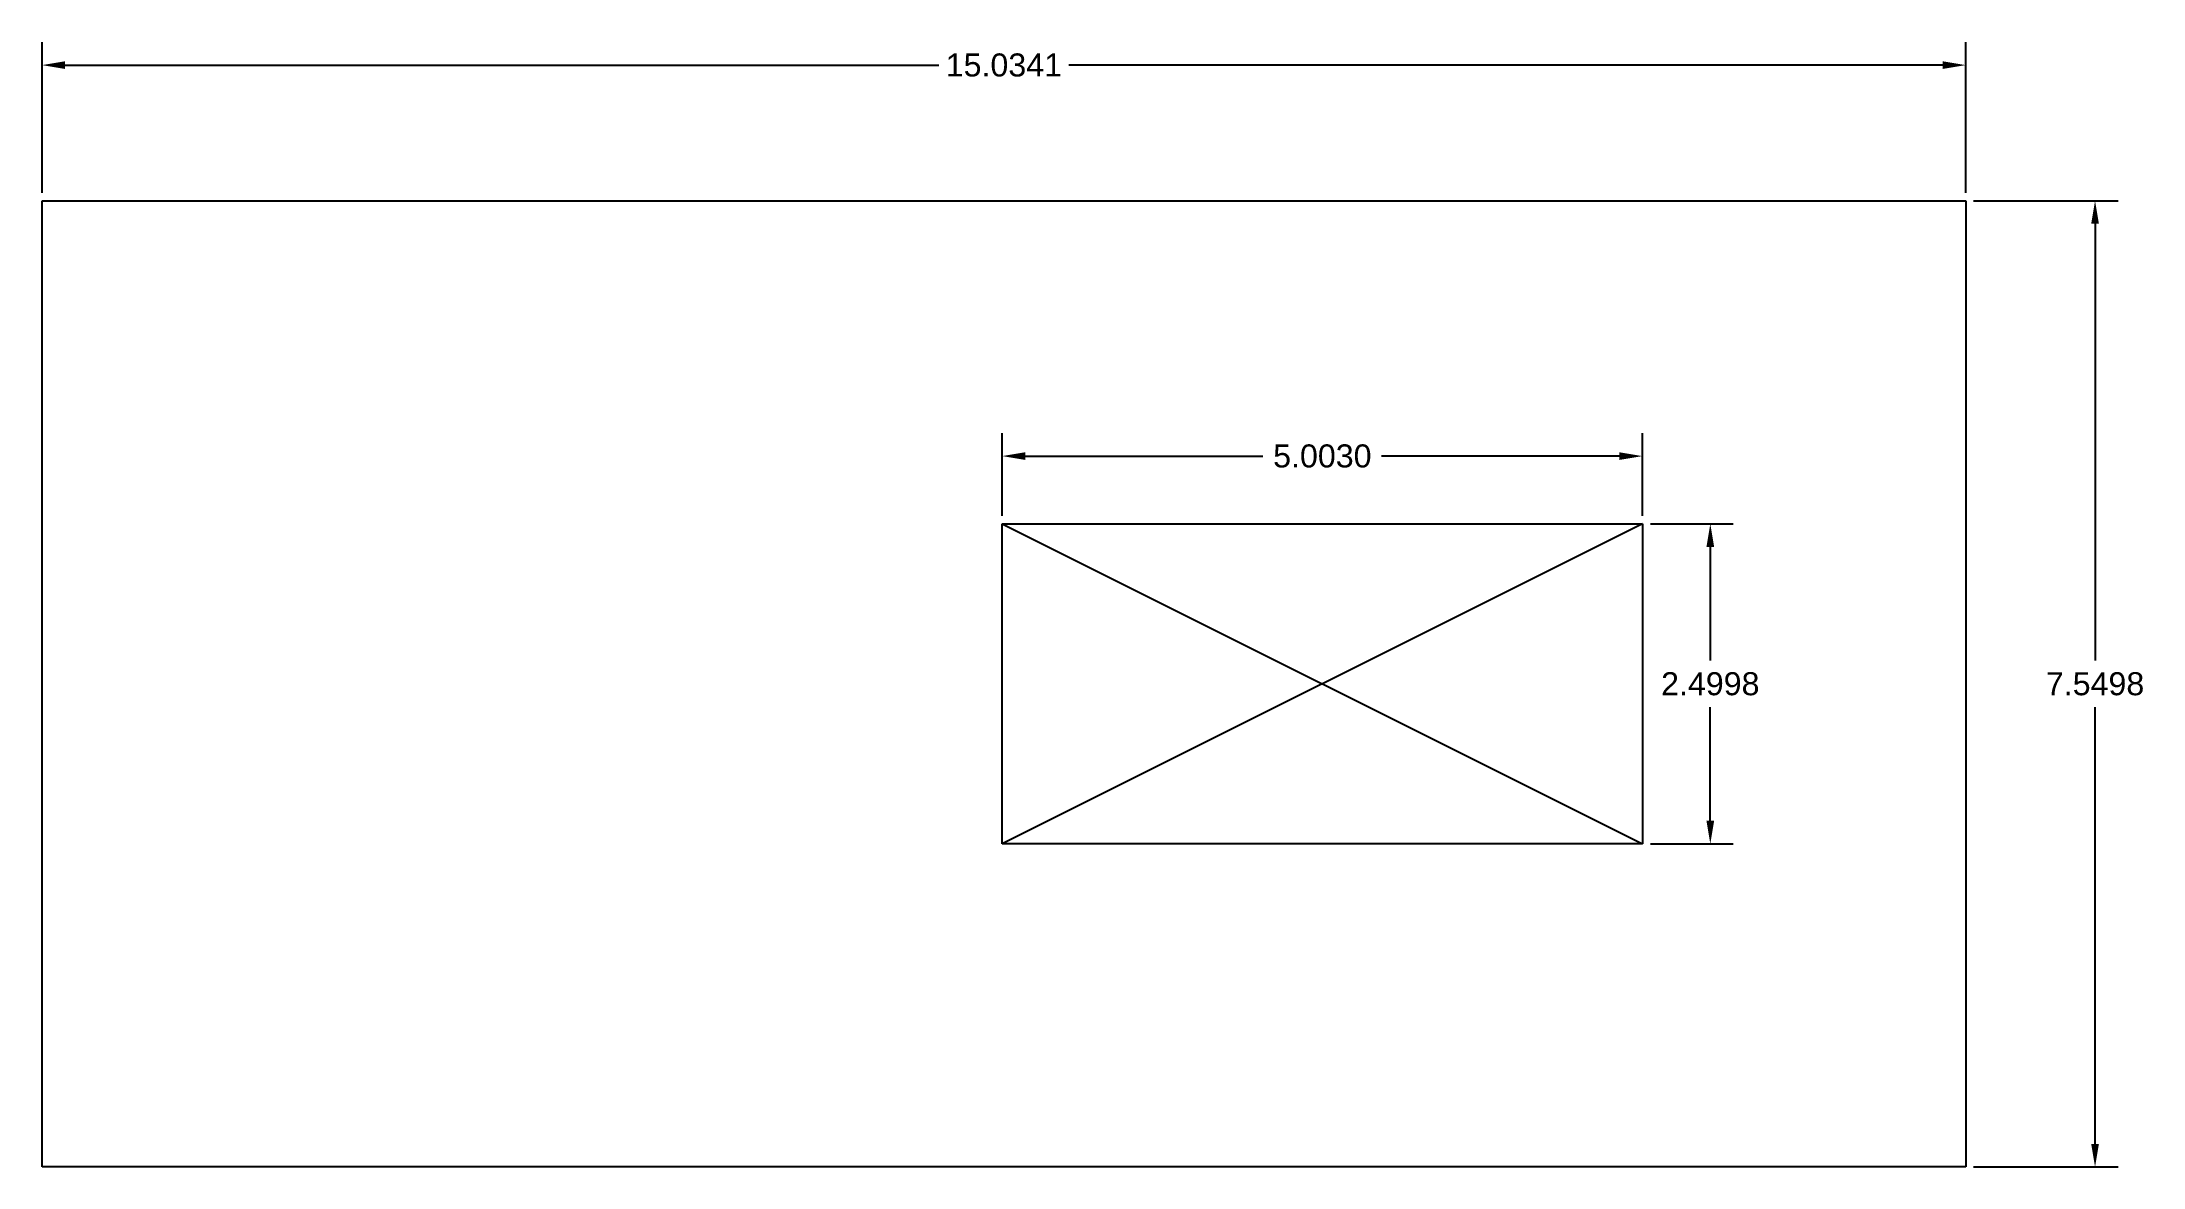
# Model space of a CAD drawing. Header units: inches. Extents: x 12.5 to 28.9, y 10 to 18.8.
import ezdxf

# ---------------------------------------------------------------- set-up
doc = ezdxf.new("R2010")
doc.units = ezdxf.units.IN
doc.header["$MEASUREMENT"] = 0
doc.styles.get("Standard").update_dxf_attribs({"font": 'arial.ttf'})
doc.dimstyles.get("Standard").update_dxf_attribs({"dimtxt": 0.18, "dimasz": 0.18, "dimexe": 0.18, "dimexo": 0.0625, "dimgap": 0.09, "dimtad": 0, "dimtih": 1, "dimtoh": 1, "dimdec": 4, "dimzin": 0, "dimdsep": 46, "dimtxsty": 'Standard', "dimcen": 0.09, "dimadec": 0, "dimazin": 0, "dimtfac": 1, "dimtdec": 4, "dimtofl": 0, "dimtmove": 0, "dimatfit": 3, "dimfxl": 1, "dimtolj": 1, "dimtzin": 0, "dimarcsym": 0})

# ---------------------------------------------------------------- blocks, each defined once
blk = doc.blocks.new('*D2')
at = {"color": 0, "lineweight": -2, "transparency": 16777216}
for p, q in [((12.486, 17.572), (12.486, 18.75)), ((27.52, 17.572), (27.52, 18.75)), ((12.666, 18.57), (19.495, 18.57)), ((27.34, 18.57), (20.511, 18.57))]:
    blk.add_line(p, q, dxfattribs=at)
at = {"color": 0, "transparency": 16777216}
for points in [[(12.666, 18.6), (12.666, 18.54), (12.486, 18.57)], [(27.34, 18.6), (27.34, 18.54), (27.52, 18.57)]]:
    blk.add_solid(points, dxfattribs=at)
at = {"layer": 'Defpoints', "color": 0, "transparency": 16777216}
for p in [(27.52, 18.57), (12.486, 17.51), (27.52, 17.51)]:
    blk.add_point(p, dxfattribs=at)
at = {"color": 0, "transparency": 16777216, "insert": (20.003, 18.57), "char_height": 0.18, "attachment_point": 5}
blk.add_mtext('\\A1;15.0341', dxfattribs=at)
blk = doc.blocks.new('*D3')
at = {"color": 0, "lineweight": -2, "transparency": 16777216}
for p, q in [((27.582, 17.51), (28.711, 17.51)), ((28.531, 17.33), (28.531, 13.917)), ((28.531, 10.14), (28.531, 13.553)), ((27.582, 9.96), (28.711, 9.96))]:
    blk.add_line(p, q, dxfattribs=at)
at = {"color": 0, "transparency": 16777216}
for points in [[(28.501, 17.33), (28.561, 17.33), (28.531, 17.51)], [(28.501, 10.14), (28.561, 10.14), (28.531, 9.96)]]:
    blk.add_solid(points, dxfattribs=at)
at = {"layer": 'Defpoints', "color": 0, "transparency": 16777216}
for p in [(27.52, 17.51), (27.52, 9.96), (28.531, 9.96)]:
    blk.add_point(p, dxfattribs=at)
at = {"color": 0, "transparency": 16777216, "insert": (28.531, 13.735), "char_height": 0.18, "attachment_point": 5}
blk.add_mtext('\\A1;7.5498', dxfattribs=at)
blk = doc.blocks.new('*D4')
at = {"color": 0, "lineweight": -2, "transparency": 16777216}
for p, q in [((19.99, 15.047), (19.99, 15.695)), ((24.993, 15.047), (24.993, 15.695)), ((20.17, 15.515), (22.028, 15.515)), ((24.813, 15.515), (22.955, 15.515))]:
    blk.add_line(p, q, dxfattribs=at)
at = {"color": 0, "transparency": 16777216}
for points in [[(20.17, 15.545), (20.17, 15.485), (19.99, 15.515)], [(24.813, 15.545), (24.813, 15.485), (24.993, 15.515)]]:
    blk.add_solid(points, dxfattribs=at)
at = {"layer": 'Defpoints', "color": 0, "transparency": 16777216}
for p in [(24.993, 15.515), (19.99, 14.985), (24.993, 14.985)]:
    blk.add_point(p, dxfattribs=at)
at = {"color": 0, "transparency": 16777216, "insert": (22.492, 15.515), "char_height": 0.18, "attachment_point": 5}
blk.add_mtext('\\A1;5.0030', dxfattribs=at)
blk = doc.blocks.new('*D5')
at = {"color": 0, "lineweight": -2, "transparency": 16777216}
for p, q in [((25.056, 14.985), (25.704, 14.985)), ((25.524, 14.805), (25.524, 13.917)), ((25.524, 12.665), (25.524, 13.553)), ((25.056, 12.485), (25.704, 12.485))]:
    blk.add_line(p, q, dxfattribs=at)
at = {"color": 0, "transparency": 16777216}
for points in [[(25.494, 14.805), (25.554, 14.805), (25.524, 14.985)], [(25.494, 12.665), (25.554, 12.665), (25.524, 12.485)]]:
    blk.add_solid(points, dxfattribs=at)
at = {"layer": 'Defpoints', "color": 0, "transparency": 16777216}
for p in [(24.993, 14.985), (24.993, 12.485), (25.524, 12.485)]:
    blk.add_point(p, dxfattribs=at)
at = {"color": 0, "transparency": 16777216, "insert": (25.524, 13.735), "char_height": 0.18, "attachment_point": 5}
blk.add_mtext('\\A1;2.4998', dxfattribs=at)

msp = doc.modelspace()

# ---------------------------------------------------------------- linework, layer by layer
for p, q in [((12.48588, 17.50997), (27.52, 17.50997)), ((12.48588, 9.96018), (12.48588, 17.50997)), ((27.52, 17.50997), (27.52, 9.96018)), ((19.9903, 14.98495), (24.99326, 14.98495)), ((19.9903, 12.48519), (19.9903, 14.98495)), ((19.9903, 14.98495), (24.99326, 12.48519)), ((24.99326, 14.98495), (19.9903, 12.48519)), ((24.99326, 14.98495), (24.99326, 12.48519)), ((24.99326, 12.48519), (19.9903, 12.48519)), ((27.52, 9.96018), (12.48588, 9.96018))]:
    msp.add_line(p, q)

# ---------------------------------------------------------------- dimensions: what is measured, and where the dimension line sits
for base, p1, p2, picture, middle in [((27.52, 18.57047), (12.48588, 17.50997), (27.52, 17.50997), '*D2', (20.00294, 18.57047)), ((24.99326, 15.51521), (19.9903, 14.98495), (24.99326, 14.98495), '*D4', (22.49178, 15.51521))]:
    dim = msp.add_linear_dim(base=base, p1=p1, p2=p2, dimstyle='Standard')
    dim.commit()
    dim.dimension.update_dxf_attribs({"geometry": picture, "text_midpoint": middle})
for base, p1, p2, picture, middle in [((28.5307, 9.96018), (27.52, 17.50997), (27.52, 9.96018), '*D3', (28.5307, 13.73507)), ((25.52387, 12.48519), (24.99326, 14.98495), (24.99326, 12.48519), '*D5', (25.52387, 13.73507))]:
    dim = msp.add_linear_dim(base=base, p1=p1, p2=p2, angle=90, dimstyle='Standard')
    dim.commit()
    dim.dimension.update_dxf_attribs({"geometry": picture, "text_midpoint": middle})

doc.saveas('drawing.dxf')
